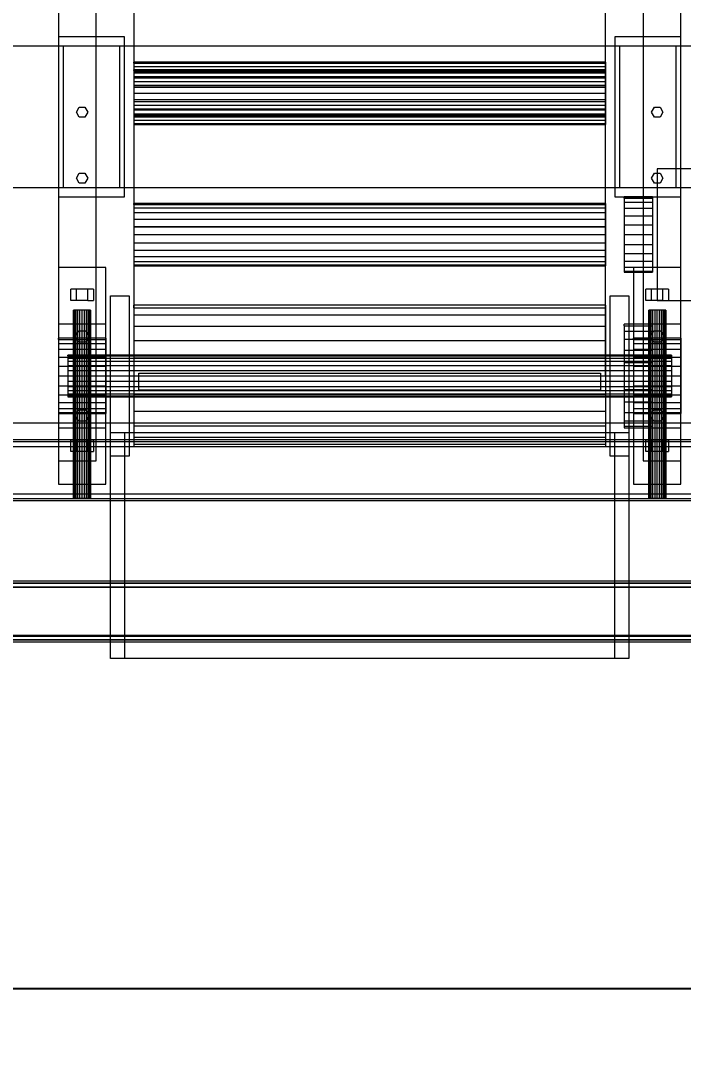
# Model space of a CAD drawing. Header units: millimetres. Extents: x -191664 to 191490, y -197311 to 10263.
# Drawn here: x 630 to 1332, y -70429 to -69323 of the extents above; entities that cross this region are included whole.
import ezdxf

# ---------------------------------------------------------------- set-up
doc = ezdxf.new("R2010")
doc.units = ezdxf.units.MM
for name, color, linetype, lineweight in [('COTAS_O', 1, 'Continuous', 0), ('DET_dosificador_superior', 7, 'Continuous', 0), ('R15_COTAS_TRANSPORTE_P', 1, 'Continuous', 0)]:
    doc.layers.add(name, color=color, linetype=linetype, lineweight=lineweight)
doc.dimstyles.new('PLANTA_20', dxfattribs={"dimtxt": 50, "dimasz": 30, "dimexe": 30, "dimexo": 16, "dimgap": 20, "dimtad": 1, "dimtih": 1, "dimtoh": 1, "dimdec": 1, "dimzin": 0, "dimdsep": 46, "dimcen": 0.09, "dimadec": 0, "dimazin": 0, "dimtfac": 1, "dimtdec": 4, "dimtofl": 0, "dimtmove": 0, "dimatfit": 3, "dimfxl": 1, "dimtolj": 1, "dimtzin": 0, "dimarcsym": 0})

# ---------------------------------------------------------------- blocks, each defined once
blk = doc.blocks.new('*D53')
at = {"layer": 'COTAS_O', "color": 0, "lineweight": -2, "transparency": 16777216}
for p, q in [((150, -69866), (150, -70380)), ((1850, -69866), (1850, -70380)), ((180, -70350), (1820, -70350))]:
    blk.add_line(p, q, dxfattribs=at)
at = {"layer": 'COTAS_O', "color": 0, "transparency": 16777216}
for points in [[(180, -70345), (180, -70355), (150, -70350)], [(1820, -70345), (1820, -70355), (1850, -70350)]]:
    blk.add_solid(points, dxfattribs=at)
at = {"layer": 'Defpoints', "color": 0, "transparency": 16777216}
for p in [(150, -69850), (1850, -69850), (1850, -70350)]:
    blk.add_point(p, dxfattribs=at)
blk = doc.blocks.new('*D133')
at = {"layer": 'Defpoints', "color": 0, "transparency": 16777216}
for p in [(439.7, -194148), (217.9, -194406.1), (-500, -194490), (-500, -194490), (500, -194490)]:
    blk.add_point(p, dxfattribs=at)
at = {"layer": 'R15_COTAS_TRANSPORTE_P', "color": 0, "lineweight": -2, "transparency": 16777216}
blk.add_arc((-500, -194490), 722.8, 2.3783, 17.6217, dxfattribs=at)
at = {"layer": 'R15_COTAS_TRANSPORTE_P', "color": 0, "transparency": 16777216}
for points in [[(184.1, -194272.8), (193.6, -194269.6), (179.2, -194242.8)], [(227.1, -194459.9), (217.2, -194460.1), (222.8, -194490)]]:
    blk.add_solid(points, dxfattribs=at)

msp = doc.modelspace()

# ---------------------------------------------------------------- linework, layer by layer
at = {"layer": 'DET_dosificador_superior', "color": 253, "true_color": 0x9caaa6}
for p, q in [((670, -68210), (670, -69790)), ((710, -69790), (710, -68210)), ((1290, -68210), (1290, -69790)), ((1330, -69790), (1330, -68210)), ((1770, -69350), (230, -69350)), ((230, -69500), (1770, -69500)), ((1775, -69750), (225, -69750)), ((1750, -69750), (250, -69750)), ((725, -70000), (725, -69760)), ((725, -69760), (740, -69760)), ((725, -69760), (1275, -69760)), ((740, -69760), (740, -70000)), ((1260, -70000), (1260, -69760)), ((1260, -69760), (1275, -69760)), ((1275, -69760), (1275, -70000)), ((1770, -69770), (230, -69770)), ((225, -69775), (1775, -69775)), ((670, -69790), (710, -69790)), ((1290, -69790), (1330, -69790)), ((230, -69830), (1770, -69830)), ((740, -70000), (725, -70000)), ((1275, -70000), (725, -70000)), ((1275, -70000), (1260, -70000))]:
    msp.add_line(p, q, dxfattribs=at)
at = {"layer": 'DET_dosificador_superior', "color": 72, "true_color": 0x64ca32}
for p, q in [((750, -68300), (750, -69700)), ((1250, -69700), (1250, -68300)), ((1250, -69392), (750, -69392)), ((750, -69392), (750, -69400)), ((1250, -69400), (1250, -69392)), ((1250, -69542), (750, -69542)), ((750, -69542), (750, -69550)), ((1250, -69550), (1250, -69542))]:
    msp.add_line(p, q, dxfattribs=at)
at = {"layer": 'DET_dosificador_superior', "color": 132, "true_color": 0x06bec7}
for p, q in [((740, -69340), (670, -69340)), ((670, -69340), (670, -69510)), ((740, -69510), (740, -69340)), ((1330, -69340), (1260, -69340)), ((1260, -69340), (1260, -69510)), ((1330, -69510), (1330, -69340)), ((750, -69368.12), (750, -69367)), ((1250, -69367), (750, -69367)), ((750, -69368.12), (750, -69371.42)), ((750, -69368.12), (1250, -69368.12)), ((750, -69371.42), (750, -69376.67)), ((750, -69371.42), (1250, -69371.42)), ((1250, -69367), (1250, -69368.12)), ((1250, -69368.12), (1250, -69371.42)), ((1250, -69371.42), (1250, -69376.67)), ((750, -69375.85), (750, -69375)), ((1250, -69375), (750, -69375)), ((750, -69375.85), (750, -69378.35)), ((750, -69375.85), (1250, -69375.85)), ((750, -69376.67), (750, -69383.5)), ((750, -69376.67), (1250, -69376.67)), ((750, -69378.35), (750, -69382.32)), ((750, -69378.35), (1250, -69378.35)), ((750, -69382.32), (750, -69387.5)), ((750, -69382.32), (1250, -69382.32)), ((750, -69383.5), (750, -69391.46)), ((750, -69383.5), (1250, -69383.5)), ((1250, -69375), (1250, -69375.85)), ((1250, -69375.85), (1250, -69378.35)), ((1250, -69376.67), (1250, -69383.5)), ((1250, -69378.35), (1250, -69382.32)), ((1250, -69382.32), (1250, -69387.5)), ((1250, -69383.5), (1250, -69391.46)), ((750, -69387.5), (750, -69393.53)), ((750, -69387.5), (1250, -69387.5)), ((750, -69391.46), (750, -69400)), ((750, -69391.46), (1250, -69391.46)), ((750, -69393.53), (750, -69400)), ((750, -69393.53), (1250, -69393.53)), ((1250, -69387.5), (1250, -69393.53)), ((1250, -69391.46), (1250, -69400)), ((1250, -69393.53), (1250, -69400)), ((750, -69400), (750, -69408.54)), ((750, -69400), (1250, -69400)), ((750, -69400), (750, -69406.47)), ((750, -69406.47), (750, -69412.5)), ((750, -69406.47), (1250, -69406.47)), ((1250, -69400), (1250, -69408.54)), ((1250, -69400), (1250, -69406.47)), ((1250, -69406.47), (1250, -69412.5)), ((750, -69408.54), (750, -69416.5)), ((750, -69408.54), (1250, -69408.54)), ((750, -69412.5), (750, -69417.68)), ((750, -69412.5), (1250, -69412.5)), ((750, -69416.5), (750, -69423.33)), ((750, -69416.5), (1250, -69416.5)), ((750, -69417.68), (750, -69421.65)), ((750, -69417.68), (1250, -69417.68)), ((1250, -69408.54), (1250, -69416.5)), ((1250, -69412.5), (1250, -69417.68)), ((1250, -69416.5), (1250, -69423.33)), ((1250, -69417.68), (1250, -69421.65)), ((750, -69421.65), (750, -69424.15)), ((750, -69421.65), (1250, -69421.65)), ((750, -69423.33), (750, -69428.58)), ((750, -69423.33), (1250, -69423.33)), ((750, -69424.15), (750, -69425)), ((750, -69424.15), (1250, -69424.15)), ((750, -69425), (1250, -69425)), ((750, -69428.58), (750, -69431.88)), ((750, -69428.58), (1250, -69428.58)), ((1250, -69421.65), (1250, -69424.15)), ((1250, -69423.33), (1250, -69428.58)), ((1250, -69424.15), (1250, -69425)), ((1250, -69428.58), (1250, -69431.88)), ((750, -69431.88), (750, -69433)), ((750, -69431.88), (1250, -69431.88)), ((750, -69433), (1250, -69433)), ((1250, -69431.88), (1250, -69433)), ((1360, -69480), (1305, -69480)), ((1305, -69480), (1305, -69620)), ((670, -69510), (740, -69510)), ((750, -69518.12), (750, -69517)), ((1250, -69517), (750, -69517)), ((750, -69518.12), (750, -69521.42)), ((750, -69518.12), (1250, -69518.12)), ((1250, -69517), (1250, -69518.12)), ((1250, -69518.12), (1250, -69521.42)), ((1260, -69510), (1330, -69510)), ((750, -69521.42), (750, -69526.67)), ((750, -69521.42), (1250, -69521.42)), ((750, -69526.67), (750, -69533.5)), ((750, -69526.67), (1250, -69526.67)), ((1250, -69521.42), (1250, -69526.67)), ((1250, -69526.67), (1250, -69533.5)), ((750, -69533.5), (750, -69541.46)), ((750, -69533.5), (1250, -69533.5)), ((1250, -69533.5), (1250, -69541.46)), ((750, -69541.46), (750, -69550)), ((750, -69541.46), (1250, -69541.46)), ((750, -69550), (750, -69558.54)), ((750, -69550), (1250, -69550)), ((1250, -69541.46), (1250, -69550)), ((1250, -69550), (1250, -69558.54)), ((750, -69558.54), (750, -69566.5)), ((750, -69558.54), (1250, -69558.54)), ((1250, -69558.54), (1250, -69566.5)), ((750, -69566.5), (750, -69573.33)), ((750, -69566.5), (1250, -69566.5)), ((750, -69573.33), (750, -69578.58)), ((750, -69573.33), (1250, -69573.33)), ((1250, -69566.5), (1250, -69573.33)), ((1250, -69573.33), (1250, -69578.58)), ((750, -69578.58), (750, -69581.88)), ((750, -69578.58), (1250, -69578.58)), ((750, -69581.88), (750, -69583)), ((750, -69581.88), (1250, -69581.88)), ((750, -69583), (1250, -69583)), ((1250, -69578.58), (1250, -69581.88)), ((1250, -69581.88), (1250, -69583)), ((750, -69627.56), (750, -69625)), ((1250, -69625), (750, -69625)), ((750, -69627.56), (750, -69635.05)), ((750, -69627.56), (1250, -69627.56)), ((1250, -69625), (1250, -69627.56)), ((1250, -69627.56), (1250, -69635.05)), ((1305, -69620), (1360, -69620)), ((750, -69635.05), (750, -69646.97)), ((750, -69635.05), (1250, -69635.05)), ((1250, -69635.05), (1250, -69646.97)), ((720, -69645), (670, -69645)), ((670, -69645), (670, -69755)), ((720, -69755), (720, -69645)), ((750, -69646.97), (750, -69662.5)), ((750, -69646.97), (1250, -69646.97)), ((1250, -69646.97), (1250, -69662.5)), ((1330, -69645), (1280, -69645)), ((1280, -69645), (1280, -69755)), ((1330, -69755), (1330, -69645)), ((670, -69661.36), (670, -69660)), ((720, -69660), (670, -69660)), ((670, -69661.36), (670, -69665.36)), ((670, -69661.36), (720, -69661.36)), ((720, -69660), (720, -69661.36)), ((720, -69661.36), (720, -69665.36)), ((1280, -69661.36), (1280, -69660)), ((1330, -69660), (1280, -69660)), ((1280, -69661.36), (1280, -69665.36)), ((1280, -69661.36), (1330, -69661.36)), ((1330, -69660), (1330, -69661.36)), ((1330, -69661.36), (1330, -69665.36)), ((670, -69665.36), (670, -69671.72)), ((670, -69665.36), (720, -69665.36)), ((670, -69671.72), (670, -69680)), ((670, -69671.72), (720, -69671.72)), ((720, -69665.36), (720, -69671.72)), ((720, -69671.72), (720, -69680)), ((750, -69662.5), (750, -69680.59)), ((750, -69662.5), (1250, -69662.5)), ((1250, -69662.5), (1250, -69680.59)), ((1280, -69665.36), (1280, -69671.72)), ((1280, -69665.36), (1330, -69665.36)), ((1280, -69671.72), (1280, -69680)), ((1280, -69671.72), (1330, -69671.72)), ((1330, -69665.36), (1330, -69671.72)), ((1330, -69671.72), (1330, -69680)), ((670, -69680), (670, -69689.65)), ((670, -69680), (720, -69680)), ((720, -69680), (720, -69689.65)), ((750, -69680.59), (750, -69700)), ((750, -69680.59), (1250, -69680.59)), ((1250, -69680.59), (1250, -69700)), ((1280, -69680), (1280, -69689.65)), ((1280, -69680), (1330, -69680)), ((1330, -69680), (1330, -69689.65)), ((670, -69689.65), (670, -69700)), ((670, -69689.65), (720, -69689.65)), ((720, -69689.65), (720, -69700)), ((1280, -69689.65), (1280, -69700)), ((1280, -69689.65), (1330, -69689.65)), ((1330, -69689.65), (1330, -69700)), ((670, -69700), (670, -69710.35)), ((670, -69700), (720, -69700)), ((720, -69700), (720, -69710.35)), ((750, -69700), (750, -69719.41)), ((750, -69700), (1250, -69700)), ((1250, -69700), (1250, -69719.41)), ((1280, -69700), (1280, -69710.35)), ((1280, -69700), (1330, -69700)), ((1330, -69700), (1330, -69710.35)), ((670, -69710.35), (670, -69720)), ((670, -69710.35), (720, -69710.35)), ((720, -69710.35), (720, -69720)), ((1280, -69710.35), (1280, -69720)), ((1280, -69710.35), (1330, -69710.35)), ((1330, -69710.35), (1330, -69720)), ((670, -69720), (670, -69728.28)), ((670, -69720), (720, -69720)), ((670, -69728.28), (670, -69734.64)), ((670, -69728.28), (720, -69728.28)), ((720, -69720), (720, -69728.28)), ((720, -69728.28), (720, -69734.64)), ((750, -69719.41), (750, -69737.5)), ((750, -69719.41), (1250, -69719.41)), ((1250, -69719.41), (1250, -69737.5)), ((1280, -69720), (1280, -69728.28)), ((1280, -69720), (1330, -69720)), ((1280, -69728.28), (1280, -69734.64)), ((1280, -69728.28), (1330, -69728.28)), ((1330, -69720), (1330, -69728.28)), ((1330, -69728.28), (1330, -69734.64)), ((670, -69734.64), (670, -69738.64)), ((670, -69734.64), (720, -69734.64)), ((670, -69738.64), (670, -69740)), ((670, -69738.64), (720, -69738.64)), ((720, -69734.64), (720, -69738.64)), ((720, -69738.64), (720, -69740)), ((750, -69737.5), (750, -69753.03)), ((750, -69737.5), (1250, -69737.5)), ((1250, -69737.5), (1250, -69753.03)), ((1280, -69734.64), (1280, -69738.64)), ((1280, -69734.64), (1330, -69734.64)), ((1280, -69738.64), (1280, -69740)), ((1280, -69738.64), (1330, -69738.64)), ((1330, -69734.64), (1330, -69738.64)), ((1330, -69738.64), (1330, -69740)), ((670, -69740), (720, -69740)), ((1280, -69740), (1330, -69740)), ((670, -69755), (720, -69755)), ((750, -69753.03), (750, -69764.95)), ((750, -69753.03), (1250, -69753.03)), ((1250, -69753.03), (1250, -69764.95)), ((1280, -69755), (1330, -69755)), ((750, -69764.95), (750, -69772.44)), ((750, -69764.95), (1250, -69764.95)), ((750, -69772.44), (750, -69775)), ((750, -69772.44), (1250, -69772.44)), ((1250, -69764.95), (1250, -69772.44)), ((1250, -69772.44), (1250, -69775)), ((750, -69775), (1250, -69775))]:
    msp.add_line(p, q, dxfattribs=at)
at = {"layer": 'DET_dosificador_superior', "color": 40, "true_color": 0xe6c527}
for p, q in [((735, -69350), (675, -69350)), ((675, -69350), (675, -69500)), ((735, -69500), (735, -69350)), ((1325, -69350), (1265, -69350)), ((1265, -69350), (1265, -69500)), ((1325, -69500), (1325, -69350)), ((675, -69500), (735, -69500)), ((1265, -69500), (1325, -69500)), ((1270, -69511.36), (1270, -69510)), ((1300, -69510), (1270, -69510)), ((1270, -69511.36), (1270, -69515.36)), ((1270, -69511.36), (1300, -69511.36)), ((1270, -69515.36), (1270, -69521.72)), ((1270, -69515.36), (1300, -69515.36)), ((1300, -69510), (1300, -69511.36)), ((1300, -69511.36), (1300, -69515.36)), ((1300, -69515.36), (1300, -69521.72)), ((1270, -69521.72), (1270, -69530)), ((1270, -69521.72), (1300, -69521.72)), ((1300, -69521.72), (1300, -69530)), ((1270, -69530), (1270, -69539.65)), ((1270, -69530), (1300, -69530)), ((1270, -69539.65), (1270, -69550)), ((1270, -69539.65), (1300, -69539.65)), ((1300, -69530), (1300, -69539.65)), ((1300, -69539.65), (1300, -69550)), ((1270, -69550), (1270, -69560.35)), ((1270, -69550), (1300, -69550)), ((1300, -69550), (1300, -69560.35)), ((1270, -69560.35), (1270, -69570)), ((1270, -69560.35), (1300, -69560.35)), ((1300, -69560.35), (1300, -69570)), ((1270, -69570), (1270, -69578.28)), ((1270, -69570), (1300, -69570)), ((1300, -69570), (1300, -69578.28)), ((1270, -69578.28), (1270, -69584.64)), ((1270, -69578.28), (1300, -69578.28)), ((1270, -69584.64), (1270, -69588.64)), ((1270, -69584.64), (1300, -69584.64)), ((1300, -69578.28), (1300, -69584.64)), ((1300, -69584.64), (1300, -69588.64)), ((720, -69585), (670, -69585)), ((670, -69585), (670, -69815)), ((720, -69815), (720, -69585)), ((1270, -69588.64), (1270, -69590)), ((1270, -69588.64), (1300, -69588.64)), ((1270, -69590), (1300, -69590)), ((1330, -69585), (1280, -69585)), ((1280, -69585), (1280, -69815)), ((1300, -69588.64), (1300, -69590)), ((1330, -69815), (1330, -69585)), ((686.31, -69630), (686, -69630)), ((686, -69830), (686, -69630)), ((687.21, -69630), (686.31, -69630)), ((686.31, -69830), (686.31, -69630)), ((688.64, -69630), (687.21, -69630)), ((687.21, -69830), (687.21, -69630)), ((690.5, -69630), (688.64, -69630)), ((688.64, -69830), (688.64, -69630)), ((692.67, -69630), (690.5, -69630)), ((690.5, -69830), (690.5, -69630)), ((695, -69630), (692.67, -69630)), ((692.67, -69830), (692.67, -69630)), ((697.33, -69630), (695, -69630)), ((695, -69830), (695, -69630)), ((699.5, -69630), (697.33, -69630)), ((697.33, -69830), (697.33, -69630)), ((701.36, -69630), (699.5, -69630)), ((699.5, -69830), (699.5, -69630)), ((702.79, -69630), (701.36, -69630)), ((701.36, -69830), (701.36, -69630)), ((703.69, -69630), (702.79, -69630)), ((702.79, -69830), (702.79, -69630)), ((704, -69630), (703.69, -69630)), ((703.69, -69830), (703.69, -69630)), ((704, -69630), (704, -69830)), ((1296.31, -69630), (1296, -69630)), ((1296, -69830), (1296, -69630)), ((1297.21, -69630), (1296.31, -69630)), ((1296.31, -69830), (1296.31, -69630)), ((1298.64, -69630), (1297.21, -69630)), ((1297.21, -69830), (1297.21, -69630)), ((1300.5, -69630), (1298.64, -69630)), ((1298.64, -69830), (1298.64, -69630)), ((1302.67, -69630), (1300.5, -69630)), ((1300.5, -69830), (1300.5, -69630)), ((1305, -69630), (1302.67, -69630)), ((1302.67, -69830), (1302.67, -69630)), ((1307.33, -69630), (1305, -69630)), ((1305, -69830), (1305, -69630)), ((1309.5, -69630), (1307.33, -69630)), ((1307.33, -69830), (1307.33, -69630)), ((1311.36, -69630), (1309.5, -69630)), ((1309.5, -69830), (1309.5, -69630)), ((1312.79, -69630), (1311.36, -69630)), ((1311.36, -69830), (1311.36, -69630)), ((1313.69, -69630), (1312.79, -69630)), ((1312.79, -69830), (1312.79, -69630)), ((1314, -69630), (1313.69, -69630)), ((1313.69, -69830), (1313.69, -69630)), ((1314, -69630), (1314, -69830)), ((1270, -69646.87), (1270, -69645)), ((1300, -69645), (1270, -69645)), ((1270, -69646.87), (1270, -69652.37)), ((1270, -69646.87), (1300, -69646.87)), ((1300, -69645), (1300, -69646.87)), ((1300, -69646.87), (1300, -69652.37)), ((1270, -69652.37), (1270, -69661.11)), ((1270, -69652.37), (1300, -69652.37)), ((1270, -69661.11), (1270, -69672.5)), ((1270, -69661.11), (1300, -69661.11)), ((1300, -69652.37), (1300, -69661.11)), ((1300, -69661.11), (1300, -69672.5)), ((1270, -69672.5), (1270, -69685.76)), ((1270, -69672.5), (1300, -69672.5)), ((1300, -69672.5), (1300, -69685.76)), ((680, -69678.75), (680, -69678)), ((1320, -69678), (680, -69678)), ((680, -69678.75), (680, -69680.95)), ((680, -69678.75), (1320, -69678.75)), ((680, -69680.95), (680, -69684.44)), ((680, -69680.95), (1320, -69680.95)), ((1320, -69678), (1320, -69678.75)), ((1320, -69678.75), (1320, -69680.95)), ((1320, -69680.95), (1320, -69684.44)), ((680, -69684.44), (680, -69689)), ((680, -69684.44), (1320, -69684.44)), ((680, -69689), (680, -69694.31)), ((680, -69689), (1320, -69689)), ((680, -69694.31), (680, -69700)), ((680, -69694.31), (1320, -69694.31)), ((1270, -69685.76), (1270, -69700)), ((1270, -69685.76), (1300, -69685.76)), ((1300, -69685.76), (1300, -69700)), ((1320, -69684.44), (1320, -69689)), ((1320, -69689), (1320, -69694.31)), ((1320, -69694.31), (1320, -69700)), ((680, -69700), (680, -69705.69)), ((680, -69700), (1320, -69700)), ((680, -69705.69), (680, -69711)), ((680, -69705.69), (1320, -69705.69)), ((1270, -69700), (1270, -69714.24)), ((1270, -69700), (1300, -69700)), ((1300, -69700), (1300, -69714.24)), ((1320, -69700), (1320, -69705.69)), ((1320, -69705.69), (1320, -69711)), ((680, -69711), (680, -69715.56)), ((680, -69711), (1320, -69711)), ((680, -69715.56), (680, -69719.05)), ((680, -69715.56), (1320, -69715.56)), ((1270, -69714.24), (1270, -69727.5)), ((1270, -69714.24), (1300, -69714.24)), ((1300, -69714.24), (1300, -69727.5)), ((1320, -69711), (1320, -69715.56)), ((1320, -69715.56), (1320, -69719.05)), ((680, -69719.05), (680, -69721.25)), ((680, -69719.05), (1320, -69719.05)), ((680, -69721.25), (680, -69722)), ((680, -69721.25), (1320, -69721.25)), ((680, -69722), (1320, -69722)), ((1270, -69727.5), (1270, -69738.89)), ((1270, -69727.5), (1300, -69727.5)), ((1300, -69727.5), (1300, -69738.89)), ((1320, -69719.05), (1320, -69721.25)), ((1320, -69721.25), (1320, -69722)), ((1270, -69738.89), (1270, -69747.63)), ((1270, -69738.89), (1300, -69738.89)), ((1300, -69738.89), (1300, -69747.63)), ((1270, -69747.63), (1270, -69753.13)), ((1270, -69747.63), (1300, -69747.63)), ((1300, -69747.63), (1300, -69753.13)), ((1270, -69753.13), (1270, -69755)), ((1270, -69753.13), (1300, -69753.13)), ((1270, -69755), (1300, -69755)), ((1300, -69753.13), (1300, -69755)), ((670, -69815), (720, -69815)), ((1280, -69815), (1330, -69815)), ((686.31, -69830), (686, -69830)), ((687.21, -69830), (686.31, -69830)), ((688.64, -69830), (687.21, -69830)), ((690.5, -69830), (688.64, -69830)), ((692.67, -69830), (690.5, -69830)), ((695, -69830), (692.67, -69830)), ((697.33, -69830), (695, -69830)), ((699.5, -69830), (697.33, -69830)), ((701.36, -69830), (699.5, -69830)), ((702.79, -69830), (701.36, -69830)), ((703.69, -69830), (702.79, -69830)), ((703.69, -69830), (704, -69830)), ((1296.31, -69830), (1296, -69830)), ((1297.21, -69830), (1296.31, -69830)), ((1298.64, -69830), (1297.21, -69830)), ((1300.5, -69830), (1298.64, -69830)), ((1302.67, -69830), (1300.5, -69830)), ((1305, -69830), (1302.67, -69830)), ((1307.33, -69830), (1305, -69830)), ((1309.5, -69830), (1307.33, -69830)), ((1311.36, -69830), (1309.5, -69830)), ((1312.79, -69830), (1311.36, -69830)), ((1313.69, -69830), (1312.79, -69830)), ((1313.69, -69830), (1314, -69830))]:
    msp.add_line(p, q, dxfattribs=at)
at = {"layer": 'DET_dosificador_superior', "color": 43, "true_color": 0xe7bf45}
for p, q in [((689, -69420), (692, -69414.8)), ((692, -69414.8), (698, -69414.8)), ((698, -69414.8), (701, -69420)), ((1299, -69420), (1302, -69414.8)), ((1302, -69414.8), (1308, -69414.8)), ((1308, -69414.8), (1311, -69420)), ((692, -69425.2), (689, -69420)), ((698, -69425.2), (692, -69425.2)), ((701, -69420), (698, -69425.2)), ((1302, -69425.2), (1299, -69420)), ((1308, -69425.2), (1302, -69425.2)), ((1311, -69420), (1308, -69425.2)), ((689, -69490), (692, -69484.8)), ((692, -69484.8), (698, -69484.8)), ((698, -69484.8), (701, -69490)), ((1299, -69490), (1302, -69484.8)), ((1302, -69484.8), (1308, -69484.8)), ((1308, -69484.8), (1311, -69490)), ((692, -69495.2), (689, -69490)), ((698, -69495.2), (692, -69495.2)), ((701, -69490), (698, -69495.2)), ((1302, -69495.2), (1299, -69490)), ((1308, -69495.2), (1302, -69495.2)), ((1311, -69490), (1308, -69495.2)), ((689, -69608), (683, -69608)), ((683, -69620), (683, -69608)), ((701, -69608), (689, -69608)), ((689, -69620), (689, -69608)), ((707, -69608), (701, -69608)), ((701, -69620), (701, -69608)), ((707, -69608), (707, -69620)), ((1299, -69608), (1293, -69608)), ((1293, -69620), (1293, -69608)), ((1311, -69608), (1299, -69608)), ((1299, -69620), (1299, -69608)), ((1317, -69608), (1311, -69608)), ((1311, -69620), (1311, -69608)), ((1317, -69608), (1317, -69620)), ((689, -69620), (683, -69620)), ((701, -69620), (689, -69620)), ((701, -69620), (707, -69620)), ((1299, -69620), (1293, -69620)), ((1311, -69620), (1299, -69620)), ((1311, -69620), (1317, -69620)), ((688, -69658), (691.5, -69651.94)), ((691.5, -69664.06), (688, -69658)), ((691.5, -69651.94), (698.5, -69651.94)), ((698.5, -69651.94), (702, -69658)), ((702, -69658), (698.5, -69664.06)), ((1298, -69658), (1301.5, -69651.94)), ((1301.5, -69664.06), (1298, -69658)), ((1301.5, -69651.94), (1308.5, -69651.94)), ((1308.5, -69651.94), (1312, -69658)), ((1312, -69658), (1308.5, -69664.06)), ((698.5, -69664.06), (691.5, -69664.06)), ((1308.5, -69664.06), (1301.5, -69664.06)), ((688, -69742), (691.5, -69735.94)), ((691.5, -69735.94), (698.5, -69735.94)), ((698.5, -69735.94), (702, -69742)), ((1298, -69742), (1301.5, -69735.94)), ((1301.5, -69735.94), (1308.5, -69735.94)), ((1308.5, -69735.94), (1312, -69742)), ((691.5, -69748.06), (688, -69742)), ((698.5, -69748.06), (691.5, -69748.06)), ((702, -69742), (698.5, -69748.06)), ((1301.5, -69748.06), (1298, -69742)), ((1308.5, -69748.06), (1301.5, -69748.06)), ((1312, -69742), (1308.5, -69748.06)), ((689, -69768), (683, -69768)), ((683, -69780), (683, -69768)), ((701, -69768), (689, -69768)), ((689, -69780), (689, -69768)), ((707, -69768), (701, -69768)), ((701, -69780), (701, -69768)), ((707, -69768), (707, -69780)), ((1299, -69768), (1293, -69768)), ((1293, -69780), (1293, -69768)), ((1311, -69768), (1299, -69768)), ((1299, -69780), (1299, -69768)), ((1317, -69768), (1311, -69768)), ((1311, -69780), (1311, -69768)), ((1317, -69768), (1317, -69780)), ((689, -69780), (683, -69780)), ((701, -69780), (689, -69780)), ((701, -69780), (707, -69780)), ((1299, -69780), (1293, -69780)), ((1311, -69780), (1299, -69780)), ((1311, -69780), (1317, -69780))]:
    msp.add_line(p, q, dxfattribs=at)
at = {"layer": 'DET_dosificador_superior', "color": 254, "true_color": 0xd8e0dc}
for p, q in [((725, -69785), (725, -69615)), ((725, -69615), (745, -69615)), ((745, -69615), (745, -69785)), ((1255, -69785), (1255, -69615)), ((1255, -69615), (1275, -69615)), ((1275, -69615), (1275, -69785)), ((745, -69785), (725, -69785)), ((1275, -69785), (1255, -69785))]:
    msp.add_line(p, q, dxfattribs=at)
at = {"layer": 'DET_dosificador_superior', "color": 129, "true_color": 0x304542}
for p, q in [((755, -69715), (755, -69697)), ((755, -69697), (1245, -69697)), ((1245, -69697), (1245, -69715)), ((1245, -69715), (755, -69715))]:
    msp.add_line(p, q, dxfattribs=at)
at = {"layer": 'DET_dosificador_superior', "color": 8, "true_color": 0x667b86}
for p, q in [((150, -69767.5), (1850, -69767.5)), ((150, -69825), (1850, -69825)), ((1850, -69832.5), (150, -69832.5)), ((1828.48, -69920), (128.48, -69920)), ((131.35, -69920), (1831.35, -69920)), ((131.35, -69924), (1831.35, -69924)), ((150, -69917.5), (1850, -69917.5)), ((1868.65, -69920), (168.65, -69920)), ((1868.65, -69924), (168.65, -69924)), ((171.52, -69920), (1871.52, -69920)), ((128.48, -69980), (1828.48, -69980)), ((1831.35, -69976), (131.35, -69976)), ((1831.35, -69980), (131.35, -69980)), ((150, -69975), (1850, -69975)), ((1850, -69982.5), (150, -69982.5)), ((168.65, -69976), (1868.65, -69976)), ((168.65, -69980), (1868.65, -69980)), ((1871.52, -69980), (171.52, -69980))]:
    msp.add_line(p, q, dxfattribs=at)

# ---------------------------------------------------------------- dimensions: what is measured, and where the dimension line sits
at = {"layer": 'COTAS_O'}
dim = msp.add_aligned_dim(p1=(150, -69850), p2=(1850, -69850), distance=-500, text='<> O', dimstyle='PLANTA_20', dxfattribs=at)
dim.commit()
dim.dimension.update_dxf_attribs({"geometry": '*D53', "text_midpoint": (1000, -70350)})
at = {"layer": 'R15_COTAS_TRANSPORTE_P'}
dim = msp.add_angular_dim_2l(base=(217.89, -194406.09), line1=((-500, -194490), (500, -194490)), line2=((-500, -194490), (439.69, -194147.98)), dimstyle='PLANTA_20', dxfattribs=at)
dim.commit()
dim.dimension.update_dxf_attribs({"geometry": '*D133', "text_midpoint": (191490.46, -33543.69)})

doc.saveas('drawing.dxf')
